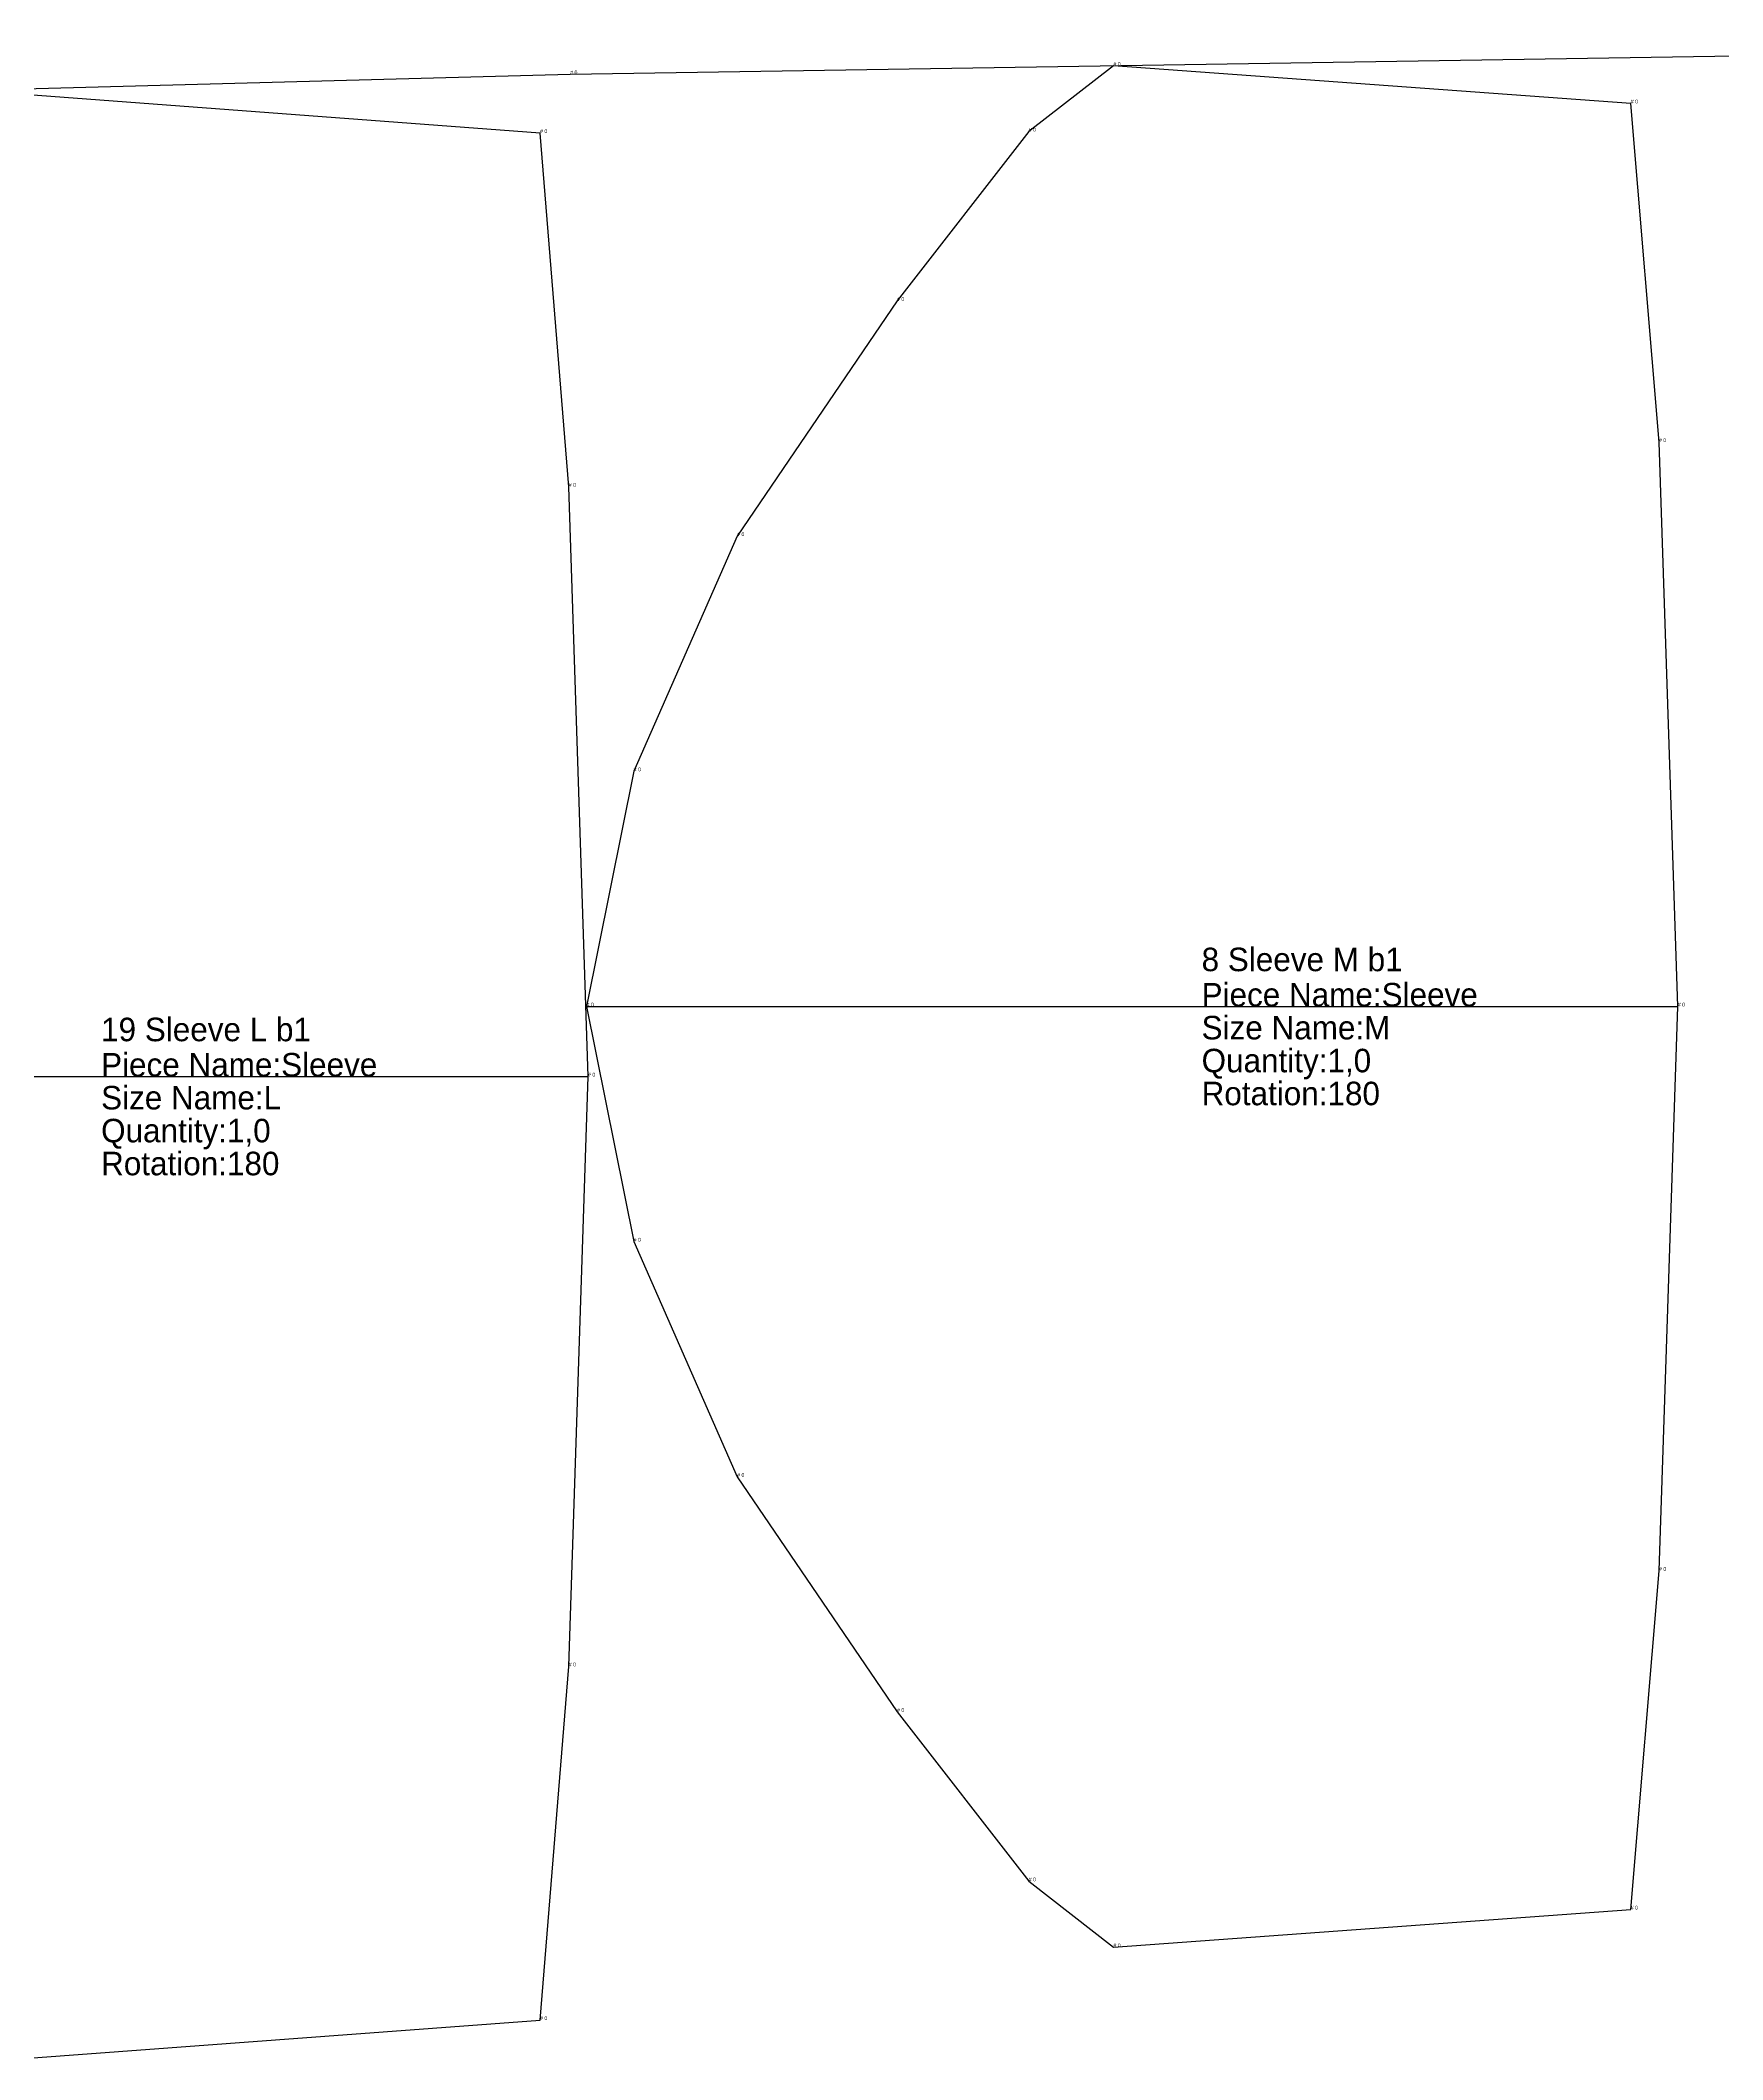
# Model space of a CAD drawing. Extents: x 0 to 2895, y 14 to 1602.
# Drawn here: x 357.7 to 715.3, y 13.8 to 443.1 of the extents above; entities that cross this region are included whole.
import ezdxf

# ---------------------------------------------------------------- set-up
doc = ezdxf.new("R2010")
doc.units = 0
for name, color, linetype in [('1', 1, 'CONTINUOUS'), ('15', 7, 'CONTINUOUS'), ('5', 3, 'CONTINUOUS'), ('7', 5, 'CONTINUOUS')]:
    doc.layers.add(name, color=color, linetype=linetype)

# ---------------------------------------------------------------- blocks, each defined once
blk = doc.blocks.new('M0008_Sleeve')
at = {"layer": '1'}
blk.add_lwpolyline([(473.8, 237.7), (483.8, 187.7), (505.8, 137.7), (539.8, 87.7), (567.8, 51.7), (585.8, 37.7), (695.8, 45.7), (701.8, 117.7), (705.8, 237.7), (701.8, 357.7), (695.8, 429.7), (585.8, 437.7), (567.8, 423.7), (539.8, 387.7), (505.8, 337.7), (483.8, 287.7)], close=True, dxfattribs=at)
at = {"layer": '5'}
blk.add_line((473.8, 237.7), (705.8, 237.7), dxfattribs=at)
at = {"layer": '7'}
blk.add_line((508.6, 237.7), (671, 237.7), dxfattribs=at)
at = {"layer": '1'}
for s, height, p in [('# 0', 0.8, (585.8, 437.7)), ('# 0', 0.8, (695.8, 429.7)), ('# 0', 0.8, (567.8, 423.7)), ('# 0', 0.8, (539.8, 387.7)), ('# 0', 0.8, (701.8, 357.7)), ('# 0', 0.8, (505.8, 337.7)), ('# 0', 0.8, (483.8, 287.7)), ('Piece Name:Sleeve', 5, (604.55, 237.7)), ('# 0', 0.8, (473.8, 237.7)), ('# 0', 0.8, (705.8, 237.7)), ('Size Name:M', 5, (604.55, 230.7)), ('Quantity:1,0', 5, (604.55, 223.7)), ('Rotation:180', 5, (604.55, 216.7)), ('# 0', 0.8, (483.8, 187.7)), ('# 0', 0.8, (505.8, 137.7)), ('# 0', 0.8, (701.8, 117.7)), ('# 0', 0.8, (539.8, 87.7)), ('# 0', 0.8, (567.8, 51.7)), ('# 0', 0.8, (695.8, 45.7)), ('# 0', 0.8, (585.8, 37.7))]:
    blk.add_text(s, height=height, dxfattribs=at).set_placement(p)
at = {"layer": '15'}
blk.add_text('8 Sleeve M b1', height=5, dxfattribs=at).set_placement((604.55, 245.2))
blk = doc.blocks.new('M0016_Front')
at = {"layer": '1'}
blk.add_lwpolyline([(14.3, 812.1), (47, 795.3), (71.6, 764), (81.8, 722.2), (71.6, 680.4), (47, 649.1), (14.3, 632.3), (0, 621.9), (34.8, 502.8), (71.6, 486), (112.5, 475.6), (153.4, 463), (198.4, 444.2), (235.2, 429.6), (470.3, 435.9), (736.2, 440.1)], dxfattribs=at)
blk.add_text('# 0', height=0.8, dxfattribs=at).set_placement((470.3, 435.9))
blk = doc.blocks.new('M0019_Sleeve')
at = {"layer": '1'}
blk.add_lwpolyline([(236.9, 222.8), (247.1, 170.5), (269.6, 118.3), (304.4, 66.1), (333, 28.4), (351.4, 13.8), (463.9, 22.2), (470, 97.4), (474.1, 222.8), (470, 348.2), (463.9, 423.4), (351.4, 431.8), (333, 417.2), (304.4, 379.6), (269.6, 327.3), (247.1, 275.1)], close=True, dxfattribs=at)
at = {"layer": '5'}
blk.add_line((236.9, 222.81), (474.1, 222.81), dxfattribs=at)
at = {"layer": '7'}
blk.add_line((272.48, 222.81), (438.52, 222.81), dxfattribs=at)
at = {"layer": '1'}
for s, height, p in [('# 0', 0.8, (351.4, 431.8)), ('# 0', 0.8, (463.9, 423.4)), ('# 0', 0.8, (333, 417.2)), ('# 0', 0.8, (304.4, 379.6)), ('# 0', 0.8, (470, 348.2)), ('# 0', 0.8, (269.6, 327.3)), ('# 0', 0.8, (247.1, 275.1)), ('Piece Name:Sleeve', 5, (370.57, 222.81)), ('# 0', 0.8, (236.9, 222.8)), ('# 0', 0.8, (474.1, 222.8)), ('Size Name:L', 5, (370.57, 215.81)), ('Quantity:1,0', 5, (370.57, 208.81)), ('Rotation:180', 5, (370.57, 201.81)), ('# 0', 0.8, (247.1, 170.5)), ('# 0', 0.8, (269.6, 118.3)), ('# 0', 0.8, (470, 97.4)), ('# 0', 0.8, (304.4, 66.1)), ('# 0', 0.8, (333, 28.4)), ('# 0', 0.8, (463.9, 22.2)), ('# 0', 0.8, (351.4, 13.8))]:
    blk.add_text(s, height=height, dxfattribs=at).set_placement(p)
at = {"layer": '15'}
blk.add_text('19 Sleeve L b1', height=5, dxfattribs=at).set_placement((370.57, 230.31))

msp = doc.modelspace()

# ---------------------------------------------------------------- block references
for name in ['M0016_Front', 'M0008_Sleeve', 'M0019_Sleeve']:
    msp.add_blockref(name, (0, 0))

doc.saveas('drawing.dxf')
